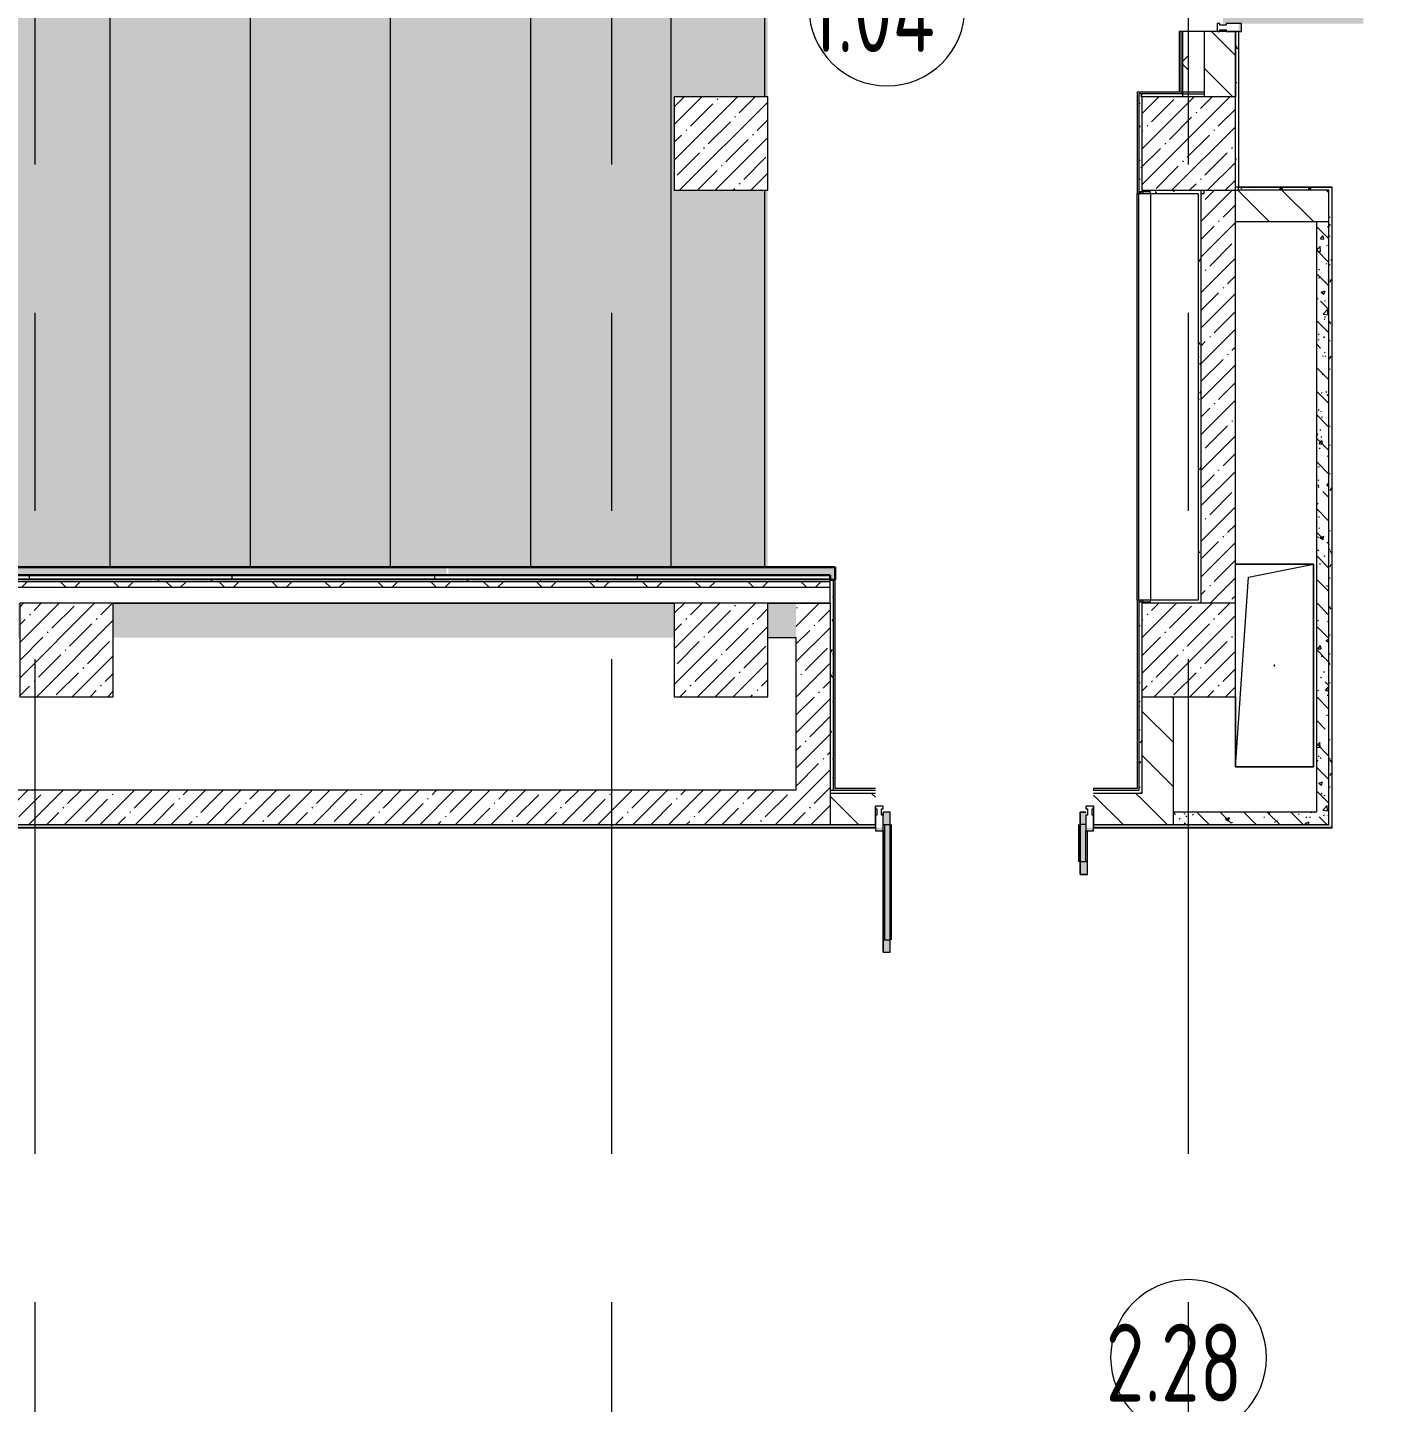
# Model space of a CAD drawing. Header units: millimetres. Extents: x -625 to 415037, y -3642 to 102118.
# Drawn here: x 174632 to 183332, y 10070 to 18894 of the extents above; entities that cross this region are included whole.
import ezdxf

# ---------------------------------------------------------------- set-up
doc = ezdxf.new("R2010")
doc.units = ezdxf.units.MM
doc.linetypes.add('Осевая', pattern=[6350, 1270, -952.5, 3175, -952.5])
for name, color, linetype, lineweight in [('A-AREA-IDEN', 7, 'Continuous', 9), ('A-DETL-GENF', 7, 'Continuous', 9), ('A-GENM', 7, 'Continuous', 9), ('A-GLAZ-CWMG', 7, 'Continuous', 9), ('A-GLAZ-CWMG-1', 7, 'Continuous', 20), ('A-WALL', 7, 'Continuous', 5), ('A-WALL-2', 7, 'Continuous', 30), ('A-WALL-PATT', 7, 'Continuous', 5), ('I-WALL', 7, 'Continuous', 5), ('S-COLS', 7, 'Continuous', 9), ('S-COLS-1', 7, 'Continuous', 5), ('S-STRS', 7, 'Continuous', 9), ('Оси-2', 7, 'Осевая', 9)]:
    doc.layers.add(name, color=color, linetype=linetype, lineweight=lineweight)
for name, color, linetype, lineweight, true_color, transparency in [('A-AREA-PATT-1', 7, 'Continuous', 5, 0xa5bae0, 1), ('A-AREA-PATT-2', 7, 'Continuous', 5, 0xcde0ef, 1), ('A-FLOR-PATT-1', 7, 'Continuous', 9, 0xeef6ff, 0.5)]:
    doc.layers.add(name, color=color, linetype=linetype, lineweight=lineweight, true_color=true_color, transparency=transparency)
for name, color, linetype, lineweight, true_color in [('A-DOOR-1', 7, 'Continuous', 5, 0xc0c0c0), ('A-WALL-1', 9, 'Continuous', 5, 0x808080), ('A-WALL-FNSH-1', 9, 'Continuous', 5, 0x808080), ('S-STRS-1', 7, 'Continuous', 9, 0xeef6ff)]:
    doc.layers.add(name, color=color, linetype=linetype, lineweight=lineweight, true_color=true_color)
doc.layers.get('A-DOOR-1').off()
doc.styles.add('СПДС', font='ГОСТ тип А.ttf', dxfattribs={"width": 0.9})
pattern_1 = [(45, (148772.12, -0.94), (-114.04925, 114.04925), []), (45, (148886.17, -0.94), (-114.04925, 114.04925), [201.612, -40.322, 6.706, -33.617])]
pattern_2 = [(135, (148772.12, -0.94), (-141.4214, -141.4214), [])]
pattern_3 = [(135, (148772.12, -0.94), (-150.8683, -150.8683), [213.36, -35.56, 7.112, -35.56]), (135, (148772.12, 149.83), (-150.8683, -150.8683), []), (50, (148772.12, -0.94), (255.0577, -22.3145), [26.67, -293.37]), (355, (148772.12, -0.94), (-49.3404, 267.4791), [21.336, -234.696]), (100.451, (148793.38, -2.8), (205.7195, 245.1636), [22.666, -249.326]), (46.184, (148772.12, 70.18), (379.511, -58.86), [40.005, -440.055]), (96.636, (148803.75, 65.27), (332.3634, 346.399), [33.999, -373.989]), (351.184, (148772.12, 70.18), (332.367, 346.3953), [32.004, -352.044]), (21, (148807.68, 52.4), (212.2602, -143.1711), [26.67, -293.37]), (326, (148807.68, 52.4), (86.5224, 257.8632), [21.336, -234.696]), (71.451, (148825.37, 40.47), (298.784, 114.6901), [22.666, -249.326]), (37.5, (148772.12, -0.94), (4.32385, 118.3775), [6.706, -225.146, 6.706, -231.546, -235.585]), (37.5, (148772.12, -0.94), (4.32385, 118.3775), [-470.103, 6.706, -228.879]), (7.5, (148772.12, -0.94), (93.5476, 140.2533), [6.706, -129.134, 6.706, -219.812, -89.789]), (7.5, (148772.12, -0.94), (93.5476, 140.2533), [-362.356, 6.706, -83.083]), (327.5, (148692.82, -0.94), (189.82734, -8.02019), [6.706, -82.194, 6.706, -270.662, -368.046]), (327.5, (148692.82, -0.94), (189.82734, -8.02019), [-366.268, 6.706, -361.34]), (317.5, (148657.26, -0.94), (207.38114, 35.59764), [6.706, -108.864, 6.706, -177.495, -261.366]), (317.5, (148657.26, -0.94), (207.38114, 35.59764), [-299.771, 6.706, -254.66])]
pattern_4 = [(0, (148772.123, -0.94), (243.84, 60.96), [20.117, -162.763, 20.117, -162.763, -975.36]), (0, (148772.123, -0.94), (243.84, 60.96), [-365.76, 20.117, -345.643, 20.117, -162.763, -426.72]), (0, (148772.123, -0.94), (243.84, 60.96), [-914.4, 20.117, -101.803, 20.117, -284.683]), (120, (148863.563, 29.54), (-174.71291, 180.69163), [20.117, -162.763, 20.117, -162.763, -975.36]), (120, (148863.563, 29.54), (-174.71291, 180.69163), [-365.76, 20.117, -345.643, 20.117, -162.763, -426.72]), (120, (148863.563, 29.54), (-174.71291, 180.69163), [-914.4, 20.117, -101.803, 20.117, -284.683]), (240, (148894.043, 151.46), (-69.12709, -241.65163), [20.117, -162.763, 20.117, -162.763, -975.36]), (240, (148894.043, 151.46), (-69.12709, -241.65163), [-365.76, 20.117, -345.643, 20.117, -162.763, -426.72]), (240, (148894.043, 151.46), (-69.12709, -241.65163), [-914.4, 20.117, -101.803, 20.117, -284.683])]
pattern_5 = [(135, (148772.12, -0.94), (-169.7056, -169.7056), []), (225, (148772.12, -0.94), (169.7056, -169.7056), [])]

# ---------------------------------------------------------------- blocks, each defined once
blk = doc.blocks.new('BSC_Колонна _Прямоугольная - 600х600-V298-Объем проектирования 2 этажа')
at = {"layer": 'S-COLS-1'}
h = blk.add_hatch(dxfattribs=at)
h.set_pattern_fill('FP_30', color=256, style=0, pattern_type=2)
h.set_pattern_definition([(45, (-26110, -14900), (-114.04925, 114.04925), []), (45, (-25995.95, -14900), (-114.04925, 114.04925), [201.613, -40.323, 6.706, -33.617])])
h.paths.add_polyline_path([(-300, -300), (300, -300), (300, 300), (-300, 300), (-300, 80)])
for p, q in [((300, 300), (-300, 300)), ((-300, 300), (-300, -300)), ((300, -300), (300, 300)), ((-300, -300), (300, -300))]:
    blk.add_line(p, q, dxfattribs=at)
blk = doc.blocks.new('BSC_Колонна _Прямоугольная - 600х600-V332-Объем проектирования 2 этажа')
at = {"layer": 'S-COLS-1'}
h = blk.add_hatch(dxfattribs=at)
h.set_pattern_fill('FP_81', color=256, style=0, pattern_type=2)
h.set_pattern_definition([(45, (-33310, -18150), (-114.04925, 114.04925), []), (45, (-33195.95, -18150), (-114.04925, 114.04925), [201.613, -40.323, 6.706, -33.617])])
h.paths.add_polyline_path([(50.6, -300), (300, -300), (300, 300), (-300, 300), (-300, -300), (47.9, -300)])
for p, q in [((300, 300), (-300, 300)), ((-300, 300), (-300, -300)), ((300, -300), (300, 300)), ((-300, -300), (300, -300))]:
    blk.add_line(p, q, dxfattribs=at)
blk = doc.blocks.new('BSC_Колонна _Прямоугольная - 600х600-V343-Объем проектирования 2 этажа')
at = {"layer": 'S-COLS-1'}
h = blk.add_hatch(dxfattribs=at)
h.set_pattern_fill('FP_90', color=256, style=0, pattern_type=2)
h.set_pattern_definition([(45, (-33310, -14900), (-114.04925, 114.04925), []), (45, (-33195.95, -14900), (-114.04925, 114.04925), [201.613, -40.323, 6.706, -33.617])])
h.paths.add_polyline_path([(300, -300), (300, 300), (-300, 300), (-300, -300)])
for p, q in [((300, 300), (-300, 300)), ((-300, 300), (-300, -300)), ((300, -300), (300, 300)), ((-300, -300), (300, -300))]:
    blk.add_line(p, q, dxfattribs=at)
blk = doc.blocks.new('BSC_Колонна _Прямоугольная - 600х600-V358-Объем проектирования 2 этажа')
at = {"layer": 'S-COLS-1'}
h = blk.add_hatch(dxfattribs=at)
h.set_pattern_fill('FP_104', color=256, style=0, pattern_type=2)
h.set_pattern_definition([(45, (-30310, -14900), (-114.04925, 114.04925), []), (45, (-30195.95, -14900), (-114.04925, 114.04925), [201.613, -40.323, 6.706, -33.617])])
h.paths.add_polyline_path([(155.6, -300), (300, -300), (298.7, 300), (-300, 300), (-300, -300), (92.9, -300)])
for p, q in [((300, 300), (-300, 300)), ((-300, 300), (-300, -300)), ((300, -300), (300, 300)), ((-300, -300), (300, -300))]:
    blk.add_line(p, q, dxfattribs=at)
blk = doc.blocks.new('GM_Отверстие прямоугольное _в плите_ - Отверстие-21981135-Объем проектирования 2 этажа')
at = {"layer": 'A-GENM'}
for p, q in [((-250, 650), (250, 650)), ((250, 650), (-250, 650)), ((-166.7, 566.7), (250, 650)), ((250, 650), (250, -650)), ((250, -650), (250, 650)), ((-250, -650), (-166.7, 566.7)), ((-250, -650), (-250, -200)), ((-250, -200), (-250, -650)), ((250, -650), (-250, -650)), ((-250, -650), (250, -650))]:
    blk.add_line(p, q, dxfattribs=at)
for start, end in [(360, 180), (180, 360)]:
    blk.add_arc((0, 0), 2.5, start, end, dxfattribs=at)
blk = doc.blocks.new('Прямоугольный импост - Импост структурный с накладкой - 160мм Темный-32479175-Объем проектирования 2 этажа')
at = {"layer": 'A-GLAZ-CWMG-1'}
for p, q in [((-50, 40), (-50, 140)), ((-50, 140), (0, 140)), ((0, 140), (0, 40)), ((-40, 40), (-50, 40)), ((-50, -17), (-50, 0)), ((-50, 0), (-40, 0)), ((-40, 0), (-40, 40)), ((-10, 40), (-10, 0)), ((0, 40), (-10, 40)), ((-10, 0), (0, 0)), ((0, 0), (0, -17)), ((0, -17), (-50, -17))]:
    blk.add_line(p, q, dxfattribs=at)
blk = doc.blocks.new('Дверь_Витражная_остекление_ - Д-39_л_ Актовый-32481803-Объем проектирования 2 этажа')
at = {"layer": 'A-DETL-GENF'}
for p, q in [((650, 920), (605, 920)), ((605, 920), (605, 20)), ((650, 920), (605, 920)), ((605, 920), (605, 20)), ((650, 920), (650, 140)), ((650, 140), (650, 920)), ((596, 840), (596, 100)), ((650, 840), (605, 840)), ((640, 840), (640, 100)), ((-660, 420), (-615, 420)), ((-660, 420), (-660, 140)), ((-615, 420), (-660, 420)), ((-660, 420), (-660, 140)), ((-615, 420), (-615, 20)), ((-615, 20), (-615, 420)), ((-660, 340), (-615, 340)), ((-650, 340), (-650, 140)), ((-606, 340), (-606, 100)), ((-650, 100), (-615, 100)), ((650, 100), (605, 100)), ((-615, 20), (-650, 20)), ((-650, 20), (-615, 20)), ((605, 20), (650, 20)), ((605, 20), (650, 20)), ((650, 40), (650, 20)), ((650, 20), (650, 40))]:
    blk.add_line(p, q, dxfattribs=at)
blk = doc.blocks.new('Прямоугольный импост - Импост структурный с накладкой - 160мм Темный-32479277-Объем проектирования 2 этажа')
at = {"layer": 'A-GLAZ-CWMG-1'}
for p, q in [((0, 140), (-50, 140)), ((-50, 140), (-50, 40)), ((0, 40), (0, 140)), ((-50, 40), (-40, 40)), ((-40, 0), (-50, 0)), ((-50, 0), (-50, -17)), ((-40, 40), (-40, 0)), ((-10, 0), (-10, 40)), ((-10, 40), (0, 40)), ((0, 0), (-10, 0)), ((0, -17), (0, 0)), ((-50, -17), (0, -17))]:
    blk.add_line(p, q, dxfattribs=at)
blk = doc.blocks.new('Прямоугольный импост - Импост структурный с накладкой - 160мм Темный-V507-Объем проектирования 2 этажа')
at = {"layer": 'A-GLAZ-CWMG-1'}
for p, q in [((0, 140), (-50, 140)), ((-50, 140), (-50, 40)), ((0, 40), (0, 140)), ((-50, 40), (-40, 40)), ((-40, 0), (-50, 0)), ((-50, 0), (-50, -17)), ((-40, 40), (-40, 0)), ((-10, 0), (-10, 40)), ((-10, 40), (0, 40)), ((0, 0), (-10, 0)), ((0, -17), (0, 0)), ((-50, -17), (0, -17))]:
    blk.add_line(p, q, dxfattribs=at)
blk = doc.blocks.new('Перекрытия 2 - Перекрытия 4-32990152-Объем проектирования 2 этажа')
at = {"layer": 'S-STRS-1'}
for points in [[(21910, 15410.8), (22810, 15410.8), (22810, 19180), (21910, 19180), (21910, 16983.3)], [(22810, 15410.8), (23710, 15410.8), (23710, 19180), (22810, 19180), (22810, 16983.3)], [(23710, 15410.8), (24610, 15410.8), (24610, 19180), (23710, 19180), (23710, 16983.3)], [(24610, 15410.8), (25510, 15410.8), (25510, 19180), (24610, 19180), (24610, 16983.3)], [(26410, 15410.8), (26410, 19180), (25510, 19180), (25510, 15410.8)], [(27310, 15410.8), (27310, 19180), (26410, 19180), (26410, 15410.8)], [(28210, 15410.8), (28210, 19180), (27310, 19180), (27310, 15410.8)], [(28318.7, 15410.8), (29110, 15410.8), (29110, 19180), (28210, 19180), (28210, 15410.8)], [(29764.2, 15410.8), (30010, 15410.8), (30010, 19180), (29110, 19180), (29110, 15410.8)], [(30010, 15410.8), (30610, 15410.8), (30610, 17830), (30030, 17830), (30030, 18430), (30610, 18430), (30610, 19180), (30010, 19180), (30010, 16983.3)]]:
    blk.add_hatch(color=256, dxfattribs=at).paths.add_polyline_path(points)
at = {"layer": 'S-STRS'}
for p, q in [((21910, 19180), (22510, 19180)), ((21910, 19180), (21910, 15410.8)), ((22810, 19180), (23410, 19180)), ((22810, 15410.8), (22810, 19180)), ((23710, 19180), (24310, 19180)), ((23710, 15410.8), (23710, 19180)), ((24610, 19180), (25210, 19180)), ((24610, 15410.8), (24610, 19180)), ((25510, 19180), (26110, 19180)), ((25510, 15410.8), (25510, 19180)), ((26410, 19180), (27010, 19180)), ((26410, 15410.8), (26410, 19180)), ((27310, 19180), (27910, 19180)), ((27310, 15410.8), (27310, 19180)), ((28210, 19180), (28810, 19180)), ((28210, 15410.8), (28210, 19180)), ((29110, 19180), (29710, 19180)), ((29110, 15410.8), (29110, 19180)), ((30010, 19180), (30610, 19180)), ((30010, 15410.8), (30010, 19180)), ((30610, 18430), (30610, 19180)), ((30610, 15410.8), (30610, 17830))]:
    blk.add_line(p, q, dxfattribs=at)
blk = doc.blocks.new('Стены наклон_ амфитеатр - Стены наклон_ амфитеатр-32992696-Объем проектирования 2 этажа')
at = {"layer": 'A-WALL-PATT'}
h = blk.add_hatch(dxfattribs=at)
h.set_pattern_fill('FP_220', color=256, style=0, pattern_type=2)
h.set_pattern_definition([(0, (26444.5, 15393.4), (0, 246.1), []), (90, (26444.5, 15393.4), (-1300, 8e-14), [])])
h.paths.add_polyline_path([(28298.7, 15353.9), (31010, 15353.9), (31010, 15380.7), (21879, 15380.7), (21879, 15353.9), (28190, 15353.9)])
h = blk.add_hatch(dxfattribs=at)
h.set_pattern_fill('FP_219', color=256, style=0, pattern_type=2)
h.set_pattern_definition([(180, (26444.5, 15352), (-4e-13, -3050), []), (270, (26444.5, 15352), (1300, 8e-14), [])])
h.paths.add_polyline_path([(21879, 15350), (31010, 15350), (31010, 15353.9), (21879, 15353.9)])
at = {"layer": 'A-WALL'}
blk.add_line((31010, 15353.9), (21879, 15353.9), dxfattribs=at)
at = {"layer": 'A-WALL-2'}
for p, q in [((31041, 15430.8), (21879, 15430.8)), ((21879, 15380.7), (31010, 15380.7)), ((31010, 15380.7), (31010, 15350)), ((31041, 15350), (31041, 15430.8)), ((31010, 15350), (31041, 15350))]:
    blk.add_line(p, q, dxfattribs=at)
blk = doc.blocks.new('BSC_Колонна _Прямоугольная - 600х600-V510-Объем проектирования 2 этажа')
at = {"layer": 'S-COLS-1'}
h = blk.add_hatch(dxfattribs=at)
h.set_pattern_fill('FP_147', color=256, style=0, pattern_type=2)
h.set_pattern_definition([(45, (-30310, -18150), (-114.04925, 114.04925), []), (45, (-30195.95, -18150), (-114.04925, 114.04925), [201.613, -40.323, 6.706, -33.617])])
h.paths.add_polyline_path([(-300, -300), (300, -300), (300, 300), (-300, 300)])
for p, q in [((300, 300), (-300, 300)), ((-300, 300), (-300, -300)), ((300, -300), (300, 300)), ((-300, -300), (300, -300))]:
    blk.add_line(p, q, dxfattribs=at)
blk = doc.blocks.new('Марка_Помещения - Номер-25198446-Объем проектирования 2 этажа')
at = {"layer": 'A-AREA-IDEN'}
for start, end in [(360, 180), (180, 360)]:
    blk.add_arc((0, 0), 2.5, start, end, dxfattribs=at)

msp = doc.modelspace()

# ---------------------------------------------------------------- hatches: boundary and pattern name
at = {"layer": 'A-AREA-PATT-1'}
h = msp.add_hatch(color=256, dxfattribs=at)
h.paths.add_polyline_path([(170888.2, 13759.1), (171341.6, 13759.1), (171341.6, 13999.1), (169002.6, 13999.1), (169002.6, 13759.1), (170661.6, 13759.1)])
h.paths.add_polyline_path([(170656.6, 14979.1), (170661.6, 14979.1), (170661.6, 15089.1), (170656.6, 15089.1), (170656.6, 15349.1), (170651.1, 15349.1), (170651.1, 15379.7), (177322.1, 15379.7), (177322.1, 15429.9), (170662.1, 15429.9), (170662.1, 20499.1), (170682.1, 20499.1), (170682.1, 26269.4), (177322.1, 26269.4), (177322.1, 26344.6), (170656.6, 26344.6), (170656.6, 26853.6), (168987.6, 26853.6), (168987.6, 26480.7), (167507.9, 26480.7), (167507.9, 26273.6), (166856.9, 26273.6), (166855.3, 26478.6), (163552.6, 26478.6), (163552.1, 24658.6), (162482.1, 24658.6), (162482.4, 22225.6), (163107.6, 22225.6), (163107.6, 21573.6), (162482.1, 21573.6), (162482.4, 18483.6), (163107.6, 18483.6), (163107.6, 17825.6), (162482.1, 17825.6), (162483.9, 15224.6), (169002.6, 15224.6), (169002.6, 15202.5), (170651.1, 15200.7), (170651.1, 15199.1), (169002.6, 15199.1), (169002.6, 14979.1), (169843.5, 14979.1)])
h = msp.add_hatch(color=256, dxfattribs=at)
h.paths.add_polyline_path([(181756.6, 14004.6), (181756.6, 18474.6), (182026.6, 18474.6), (182026.6, 18869.1), (182021.1, 18869.1), (182021.1, 18480.1), (181751.1, 18478.1), (181751.1, 14010.1), (181472.1, 14010.1), (181472.1, 14004.6), (181754.2, 14004.6)])
h.paths.add_polyline_path([(179942.6, 14004.6), (180072.1, 14004.6), (180072.1, 14010.1), (179813.1, 14010.1), (179813.1, 15429.9), (179382.1, 15429.9), (179382.1, 17849.1), (179362.1, 17849.1), (179362.1, 15429.9), (177332.1, 15429.9), (177332.1, 15379.7), (179782.1, 15379.7), (179782.1, 15354.6), (179807.6, 15354.5), (179807.6, 14004.6), (179813.1, 14004.6)])
h.paths.add_polyline_path([(179362.1, 18449.1), (179382.1, 18449.1), (179382.1, 20428.1), (182021.1, 20428.1), (182021.1, 20269.1), (182026.6, 20269.1), (182026.6, 20433.6), (179226.6, 20433.6), (179226.6, 21999.1), (179221.1, 21999.1), (179221.1, 20428.1), (179362.1, 20428.1), (179362.1, 18474.6)])
h.paths.add_polyline_path([(179226.6, 22599.1), (179226.6, 26344.6), (177332.1, 26344.6), (177332.1, 26269.4), (179221.1, 26269.4), (179221.1, 22599.1)])
at = {"layer": 'A-AREA-PATT-2'}
h = msp.add_hatch(color=256, dxfattribs=at)
h.paths.add_polyline_path([(187288.1, 7919.6), (187291.6, 7920.1), (187289.5, 7930.1), (187281.6, 7930.1), (187281.6, 7919.6)])
h.paths.add_polyline_path([(169022.1, 7919.6), (169022.1, 8529.5), (168992.1, 8529.5), (168992.1, 7919.6), (169017.1, 7919.6)])
h.paths.add_polyline_path([(187291.1, 7989.1), (187291.6, 7990.2), (187291.6, 8079.1), (187288.1, 8079.1), (187288.1, 8029.1), (187291.1, 8029.1), (187291.1, 7999.1)])
h.paths.add_polyline_path([(187288.1, 10064.1), (187291.6, 10064.1), (187291.1, 10114.1), (187288.1, 10114.1)])
h.paths.add_polyline_path([(169022.1, 10274.5), (169022.1, 10879.1), (169002.6, 10877.1), (169002.6, 10274.5)])
h.paths.add_polyline_path([(187266.6, 10668.1), (187286.6, 10668.1), (187286.6, 10678.6), (187266.6, 10678.6)])
h.paths.add_polyline_path([(181432.1, 13739.1), (181472.1, 13739.1), (181470.2, 13758.6), (181422.1, 13758.6), (181422.1, 13739.1)])
h.paths.add_polyline_path([(180072.1, 13739.1), (180122.1, 13739.1), (180120.2, 13758.6), (180072.1, 13758.6)])
h.paths.add_polyline_path([(182422.1, 18869.1), (182422.1, 18919.1), (182402.6, 18917.1), (182402.6, 18869.1)])
h.paths.add_polyline_path([(182402.6, 20219.1), (182422.1, 20219.1), (182422.1, 20269.1), (182402.6, 20267.1), (182402.6, 20221)])
at = {"layer": 'A-FLOR-PATT-1'}
h = msp.add_hatch(color=256, dxfattribs=at)
h.paths.add_polyline_path([(162402, 7899.1), (162442, 7899.1), (162442, 8729.1), (162402, 8729.1), (162402, 7902.8)])
h.paths.add_polyline_path([(173072.1, 7899.1), (173072.1, 8229.1), (173032.1, 8229.1), (173032.1, 7899.1)])
h.paths.add_polyline_path([(163662, 7899.1), (163702, 7899.1), (163702, 8229.1), (163662, 8229.1), (163662, 7919.1)])
h.paths.add_polyline_path([(171772.1, 7899.1), (171812.1, 7899.1), (171812.1, 8729.1), (171772.1, 8729.1), (171772.1, 7919.1)])
h.paths.add_polyline_path([(154167.1, 7914.1), (154167.1, 8314.1), (154127.1, 8314.1), (154127.1, 7914.1)])
h.paths.add_polyline_path([(152912.1, 7914.1), (152912.1, 8809.1), (152872.1, 8809.1), (152872.1, 7914.1), (152902.1, 7914.1)])
h.paths.add_polyline_path([(187288.1, 8029.1), (187288.1, 8074.1), (186295.6, 8074.1), (186295.6, 8029.1), (187286.6, 8029.1)])
h.paths.add_polyline_path([(168782.1, 8519.5), (168862.1, 8519.5), (168862.1, 8564.5), (168022.1, 8564.5), (168022.1, 8519.5), (168398, 8519.5)])
h.paths.add_polyline_path([(186895.7, 10019.1), (187288.1, 10019.1), (187288.1, 10064.1), (186295.6, 10064.1), (186295.6, 10019.1), (186762.1, 10019.1)])
h.paths.add_polyline_path([(168037.1, 10189.5), (168862.1, 10189.5), (168862.1, 10234.5), (168037.1, 10234.5)])
h.paths.add_polyline_path([(180167.1, 12959.1), (180167.1, 13779.1), (180122.1, 13779.1), (180122.1, 12959.1)])
h.paths.add_polyline_path([(181432.1, 13459.1), (181432.1, 13739.1), (181422.1, 13739.1), (181422.1, 13779.1), (181387.1, 13779.1), (181387.1, 13459.1), (181422.1, 13459.1)])
h.paths.add_polyline_path([(182804.8, 18919.1), (183202.1, 18919.1), (183202.1, 18964.1), (182382.1, 18964.1), (182382.1, 18919.1), (182422.1, 18919.1)])
h.paths.add_polyline_path([(182570.3, 20184.1), (182702.1, 20184.1), (182702.1, 20229.1), (182422.1, 20229.1), (182422.1, 20219.1), (182382.1, 20219.1), (182382.1, 20184.1), (182435.2, 20184.1)])
h = msp.add_hatch(color=256, dxfattribs=at)
h.paths.add_polyline_path([(181387.1, 13779.1), (181422.1, 13779.1), (181422.1, 13839.1), (181432.1, 13839.1), (181432.1, 13859.1), (181387.1, 13859.1)])
h.paths.add_polyline_path([(180122.1, 13779.1), (180167.1, 13779.1), (180167.1, 13859.1), (180122.1, 13859.1), (180122.1, 13786.9)])
h.paths.add_polyline_path([(182382.1, 18919.1), (182382.1, 18964.1), (182302.1, 18964.1), (182302.1, 18919.1), (182349.3, 18919.1)])
h.paths.add_polyline_path([(182382.1, 20184.1), (182382.1, 20219.1), (182322.1, 20219.1), (182322.1, 20229.1), (182302.1, 20229.1), (182302.1, 20184.1), (182322.1, 20184.1)])
at = {"layer": 'I-WALL'}
h = msp.add_hatch(dxfattribs=at)
h.set_pattern_fill('FP_191', color=256, style=0, pattern_type=2)
h.set_pattern_definition(pattern_4)
h.paths.add_polyline_path([(182382.1, 17849.1), (182402.1, 17849.1), (182392.1, 17859.1)])
h.paths.add_polyline_path([(182382.1, 17849.1), (182402.1, 17871.1), (182402.1, 18869.1), (182382.1, 18869.1), (182382.1, 17869.1)])
h.paths.add_polyline_path([(182382.1, 20269.1), (182402.1, 20269.1), (182402.1, 20854.1), (182390.1, 20854.1), (182390.1, 20824.1), (182382.1, 20824.1), (182382.1, 20369.1)])
h.paths.add_polyline_path([(182390.1, 21954.1), (182402.1, 21954.1), (182402.1, 23003.1), (182382.1, 23002.1), (182382.1, 21984.1), (182390.1, 21984.1)])
h = msp.add_hatch(dxfattribs=at)
h.set_pattern_fill('FP_23', color=256, style=0, pattern_type=2)
h.set_pattern_definition(pattern_2)
h.paths.add_polyline_path([(182382.1, 18449.1), (182382.1, 18869.1), (182182.1, 18869.1), (182182.1, 18449.1)])
h.paths.add_polyline_path([(182182.1, 20269.1), (182382.1, 20269.1), (182382.1, 20789.1), (182182.1, 20789.1), (182182.1, 20369.1)])
h = msp.add_hatch(dxfattribs=at)
h.set_pattern_fill('FP_197', color=256, style=0, pattern_type=2)
h.set_pattern_definition(pattern_5)
h.paths.add_polyline_path([(182060.1, 18449.1), (182082.1, 18449.1), (182082.1, 18869.1), (182045.1, 18869.1), (182045.1, 18449.1)])
h.paths.add_polyline_path([(182054, 20269.1), (182082.1, 20269.1), (182082.1, 20489.1), (182045.1, 20489.1), (182045.1, 20269.1)])
h = msp.add_hatch(dxfattribs=at)
h.set_pattern_fill('FP_191', color=256, style=0, pattern_type=2)
h.set_pattern_definition(pattern_4)
h.paths.add_polyline_path([(182045.1, 18449.1), (182045.1, 18469.1), (181762.1, 18469.1), (181762.1, 18449.1), (182032.1, 18449.1)])
h = msp.add_hatch(dxfattribs=at)
h.set_pattern_fill('FP_191', color=256, style=0, pattern_type=2)
h.set_pattern_definition(pattern_4)
h.paths.add_polyline_path([(181762.1, 17829.1), (181782.1, 17829.1), (181782.1, 18449.1), (181762.1, 18449.1), (181762.1, 18027.9)])
h = msp.add_hatch(dxfattribs=at)
h.set_pattern_fill('FP_191', color=256, style=0, pattern_type=2)
h.set_pattern_definition(pattern_4)
h.paths.add_polyline_path([(182130, 17829.1), (182162.1, 17829.1), (182162.1, 17849.1), (181782.1, 17849.1), (181782.1, 17829.1), (181837.1, 17829.1)])
h = msp.add_hatch(dxfattribs=at)
h.set_pattern_fill('FP_191', color=256, style=0, pattern_type=2)
h.set_pattern_definition(pattern_4)
h.paths.add_polyline_path([(182162.1, 15199.1), (182162.1, 17829.1), (182142.1, 17829.1), (182142.1, 15199.1)])
h = msp.add_hatch(dxfattribs=at)
h.set_pattern_fill('FP_1', color=256, style=0, pattern_type=2)
h.set_pattern_definition(pattern_1)
h.paths.add_polyline_path([(182162.1, 15199.1), (182382.1, 15201.2), (182382.1, 17849.1), (182162.1, 17849.1), (182162.1, 15201.3)])
h = msp.add_hatch(dxfattribs=at)
h.set_pattern_fill('FP_23', color=256, style=0, pattern_type=2)
h.set_pattern_definition(pattern_2)
h.paths.add_polyline_path([(182382.1, 17649.1), (182982.1, 17649.1), (182982.1, 17849.1), (182382.1, 17848.4), (182382.1, 17726.7)])
h = msp.add_hatch(dxfattribs=at)
h.set_pattern_fill('FP_191', color=256, style=0, pattern_type=2)
h.set_pattern_definition(pattern_4)
h.paths.add_polyline_path([(182402.5, 17849.1), (182982.1, 17849.1), (182982, 17869.1), (182401.2, 17869.1), (182392.1, 17859.1), (182402.1, 17849.1)])
h = msp.add_hatch(dxfattribs=at)
h.set_pattern_fill('FP_191', color=256, style=0, pattern_type=2)
h.set_pattern_definition(pattern_4)
h.paths.add_polyline_path([(183002.1, 13779.1), (183002.1, 17869.1), (182982.1, 17869.1), (182982.1, 13779.1)])
h = msp.add_hatch(dxfattribs=at)
h.set_pattern_fill('FP_41', color=256, style=0, pattern_type=2)
h.set_pattern_definition(pattern_3)
h.paths.add_polyline_path([(182982.1, 13779.1), (182982.1, 17649.1), (182902.1, 17649.1), (182902.1, 13779.1)])
h = msp.add_hatch(dxfattribs=at)
h.set_pattern_fill('FP_196', color=256, style=0, pattern_type=2)
h.set_pattern_definition([(0, (148772.12, -0.94), (812.8, 203.2), [67.056, -542.544, 67.056, -542.544, -3251.2]), (0, (148772.12, -0.94), (812.8, 203.2), [-1219.2, 67.056, -1152.144, 67.056, -542.544, -1422.4]), (0, (148772.12, -0.94), (812.8, 203.2), [-3048, 67.056, -339.344, 67.056, -948.944]), (120, (149076.92, 100.66), (-582.3764, 602.3054), [67.056, -542.544, 67.056, -542.544, -3251.2]), (120, (149076.92, 100.66), (-582.3764, 602.3054), [-1219.2, 67.056, -1152.144, 67.056, -542.544, -1422.4]), (120, (149076.92, 100.66), (-582.3764, 602.3054), [-3048, 67.056, -339.344, 67.056, -948.944]), (240, (149178.52, 507.06), (-230.4236, -805.5054), [67.056, -542.544, 67.056, -542.544, -3251.2]), (240, (149178.52, 507.06), (-230.4236, -805.5054), [-1219.2, 67.056, -1152.144, 67.056, -542.544, -1422.4]), (240, (149178.52, 507.06), (-230.4236, -805.5054), [-3048, 67.056, -339.344, 67.056, -948.944])])
h.paths.add_polyline_path([(176962.1, 15336.1), (179782.1, 15336.1), (179782.1, 15349.1), (170682.1, 15349.1), (170682.1, 15336.1), (176062.1, 15336.1)])
h = msp.add_hatch(dxfattribs=at)
h.set_pattern_fill('FP_197', color=256, style=0, pattern_type=2)
h.set_pattern_definition(pattern_5)
h.paths.add_polyline_path([(178516.3, 15299.1), (179782.1, 15299.1), (179782.1, 15336.1), (170682.1, 15336.1), (170682.1, 15299.1), (177862.1, 15299.1)])
h = msp.add_hatch(dxfattribs=at)
h.set_pattern_fill('FP_191', color=256, style=0, pattern_type=2)
h.set_pattern_definition(pattern_4)
h.paths.add_polyline_path([(179802.1, 13999.1), (179802.1, 15349.1), (179782.1, 15349.1), (179782.1, 13999.1)])
h = msp.add_hatch(dxfattribs=at)
h.set_pattern_fill('FP_1', color=256, style=0, pattern_type=2)
h.set_pattern_definition(pattern_1)
h.paths.add_polyline_path([(179382.1, 14979.1), (179562.1, 14979.1), (179562.1, 15199.1), (179382.1, 15199.1), (179382.1, 14983.5)])
h.paths.add_polyline_path([(165582.1, 14979.1), (166882.4, 14979.4), (166882.4, 15199.1), (163092.1, 15199.1), (163092.1, 14979.1), (165507.1, 14979.1)])
h.paths.add_polyline_path([(178516.3, 14979.1), (178782.1, 14979.1), (178782.1, 15199.1), (175182.1, 15199.1), (175182.1, 14979.1), (177070.8, 14979.1)])
h.paths.add_polyline_path([(168982.1, 14979.1), (170682.1, 14979.1), (170682.1, 15199.1), (167482.4, 15199.1), (167482.4, 14979.1), (168762.1, 14979.1)])
h.paths.add_polyline_path([(174582.1, 14979.1), (174582.1, 15199.1), (171282.1, 15199.1), (171282.1, 14979.1), (171289, 14979.1)])
h = msp.add_hatch(dxfattribs=at)
h.set_pattern_fill('FP_1', color=256, style=0, pattern_type=2)
h.set_pattern_definition(pattern_1)
h.paths.add_polyline_path([(179562.1, 13779.1), (179782.1, 13779.5), (179782.1, 15199.1), (179562.1, 15199.1), (179562.1, 13979.1)])
h = msp.add_hatch(dxfattribs=at)
h.set_pattern_fill('FP_191', color=256, style=0, pattern_type=2)
h.set_pattern_definition(pattern_4)
h.paths.add_polyline_path([(181762.1, 15199.1), (182142.1, 15201.3), (182142.1, 15219.1), (181762.1, 15219.1), (181762.1, 15201.5)])
h = msp.add_hatch(dxfattribs=at)
h.set_pattern_fill('FP_191', color=256, style=0, pattern_type=2)
h.set_pattern_definition(pattern_4)
h.paths.add_polyline_path([(181762.1, 13979.1), (181782.1, 13979.1), (181782.1, 15199.1), (181762.1, 15199.1), (181762.1, 13999.1)])
h = msp.add_hatch(dxfattribs=at)
h.set_pattern_fill('FP_23', color=256, style=0, pattern_type=2)
h.set_pattern_definition(pattern_2)
h.paths.add_polyline_path([(181855.6, 13779.1), (181982.1, 13779.1), (181982.1, 14599.1), (181782.1, 14599.1), (181782.1, 13779.1)])
h = msp.add_hatch(dxfattribs=at)
h.set_pattern_fill('FP_1', color=256, style=0, pattern_type=2)
h.set_pattern_definition(pattern_1)
h.paths.add_polyline_path([(169843.5, 13779.1), (179562.1, 13779.1), (179562.1, 13999.1), (168982.1, 13999.1), (168982.1, 13779.1), (169002.6, 13779.1)])
h = msp.add_hatch(dxfattribs=at)
h.set_pattern_fill('FP_191', color=256, style=0, pattern_type=2)
h.set_pattern_definition(pattern_4)
h.paths.add_polyline_path([(179961.8, 13979.1), (180072.1, 13979.1), (180072.1, 13999.1), (179782.1, 13999.1), (179782.1, 13979.1), (179802.5, 13979.1)])
h.paths.add_polyline_path([(181761.8, 13979.1), (181762.1, 13979.1), (181762.1, 13999.1), (181472.1, 13999.1), (181472.1, 13979.1), (181751.1, 13979.1)])
h = msp.add_hatch(dxfattribs=at)
h.set_pattern_fill('FP_23', color=256, style=0, pattern_type=2)
h.set_pattern_definition(pattern_2)
h.paths.add_polyline_path([(179802.1, 13779.1), (180072.1, 13780), (180072.1, 13979.1), (179782.1, 13979.1), (179782.1, 13779.1)])
h.paths.add_polyline_path([(181782.1, 13779.1), (181782.1, 13979.1), (181472.1, 13979.1), (181472.1, 13779.1)])
h = msp.add_hatch(dxfattribs=at)
h.set_pattern_fill('FP_41', color=256, style=0, pattern_type=2)
h.set_pattern_definition(pattern_3)
h.paths.add_polyline_path([(182852.7, 13779.1), (182902.1, 13779.1), (182902.1, 13859.1), (181982.1, 13859.1), (181982.1, 13779.1), (182382.1, 13779.1)])
h = msp.add_hatch(dxfattribs=at)
h.set_pattern_fill('FP_191', color=256, style=0, pattern_type=2)
h.set_pattern_definition(pattern_4)
h.paths.add_polyline_path([(182982.1, 13759.1), (183002.1, 13759.1), (183002.1, 13779.1), (181472.1, 13779.1), (181472.1, 13759.1), (182902.1, 13759.1)])
h.paths.add_polyline_path([(170661.6, 13759.1), (180072.1, 13759.1), (180072.1, 13779.1), (169002.1, 13779.1), (169002.6, 13759.1), (170210.2, 13759.1)])

# ---------------------------------------------------------------- linework, layer by layer
at = {"layer": 'A-WALL'}
for p, q in [((182045.1, 18449.1), (182045.1, 18869.1)), ((182082.1, 18449.1), (182082.1, 18869.1)), ((182182.1, 18869.1), (182182.1, 18449.1)), ((182382.1, 18869.1), (182382.1, 18449.1)), ((182382.1, 18449.1), (182382.1, 18869.1)), ((181774.6, 17839.1), (181774.6, 17829.1)), ((181787.1, 17839.1), (181787.1, 17829.1)), ((182382.1, 17849.1), (182402.1, 17849.1)), ((179782.1, 15336.1), (170682.1, 15336.1)), ((179782.1, 15299.1), (170682.1, 15299.1)), ((179782.1, 15199.1), (179782.1, 13779.1)), ((181774.6, 15219.1), (181774.6, 15209.1)), ((181787.1, 15219.1), (181787.1, 15209.1)), ((180072.1, 13979.1), (179782.1, 13979.1)), ((181782.1, 13979.1), (181472.1, 13979.1)), ((168982.1, 13779.1), (180072.1, 13779.1))]:
    msp.add_line(p, q, dxfattribs=at)
at = {"layer": 'A-WALL-1'}
for p, q in [((182032.1, 18869.1), (182032.1, 18469.1)), ((182402.1, 18869.1), (182032.1, 18869.1)), ((182045.1, 18469.1), (181762.1, 18469.1)), ((181762.1, 18469.1), (181762.1, 17829.1)), ((181762.1, 17829.1), (182142.1, 17829.1)), ((181837.1, 17839.1), (181787.1, 17839.1)), ((181787.1, 17829.1), (181837.1, 17829.1)), ((181837.1, 17829.1), (181837.1, 17839.1)), ((182142.1, 17829.1), (182142.1, 15219.1)), ((182162.1, 15199.1), (182162.1, 17849.1)), ((182162.1, 17829.1), (182182.1, 17829.1)), ((182182.1, 17829.1), (182182.1, 17849.1)), ((182402.1, 17869.1), (182382.1, 17869.1)), ((182382.1, 15199.1), (182382.1, 17849.1)), ((182402.1, 17849.1), (182402.1, 17870.1)), ((182982.1, 17849.1), (182402.1, 17849.1)), ((182982.1, 13779.1), (182982.1, 17849.1)), ((183002.1, 13759.1), (183002.1, 17869.1)), ((182382.1, 17649.1), (182982.1, 17649.1)), ((182902.1, 17649.1), (182902.1, 13859.1)), ((179802.1, 15349.1), (170662.1, 15349.1)), ((179782.1, 15199.1), (179782.1, 15349.1)), ((178782.1, 15199.1), (175182.1, 15199.1)), ((175182.1, 15199.1), (178782.1, 15199.1)), ((179782.1, 15199.1), (179382.1, 15199.1)), ((179382.1, 15199.1), (179782.1, 15199.1)), ((182142.1, 15219.1), (181762.1, 15219.1)), ((181762.1, 15219.1), (181762.1, 13999.1)), ((181837.1, 15219.1), (181787.1, 15219.1)), ((181787.1, 15209.1), (181837.1, 15209.1)), ((181837.1, 15209.1), (181837.1, 15219.1)), ((179382.1, 14979.1), (179562.1, 14979.1)), ((179562.1, 14979.1), (179562.1, 13999.1)), ((181782.1, 14599.1), (181782.1, 13979.1)), ((181982.1, 14599.1), (181982.1, 13779.1)), ((179562.1, 13999.1), (168982.1, 13999.1)), ((179782.1, 13999.1), (180072.1, 13999.1)), ((180072.1, 13759.1), (180072.1, 13896.1)), ((181472.1, 13896.1), (181472.1, 13759.1)), ((182902.1, 13859.1), (181982.1, 13859.1)), ((181472.1, 13779.1), (182982.1, 13779.1)), ((169002.1, 13759.1), (180072.1, 13759.1)), ((181472.1, 13759.1), (183002.1, 13759.1))]:
    msp.add_line(p, q, dxfattribs=at)
at = {"layer": 'A-WALL-FNSH-1'}
for p, q in [((182032.1, 18869.1), (182021.1, 18869.1)), ((182021.1, 18869.1), (182021.1, 18480.1)), ((182402.1, 18869.1), (182402.1, 17870.1)), ((182403.1, 18869.1), (182402.1, 18869.1)), ((182403.1, 17870.1), (182403.1, 18869.1)), ((182021.1, 18480.1), (181751.1, 18480.1)), ((181751.1, 18480.1), (181751.1, 17829.1)), ((182182.1, 18480.1), (182032.1, 18480.1)), ((182045.1, 18469.1), (182182.1, 18469.1)), ((181751.1, 17829.1), (181787.1, 17829.1)), ((181787.1, 17839.1), (181762.1, 17839.1)), ((182402.1, 17869.1), (183002.1, 17869.1)), ((183003.1, 17870.1), (182403.1, 17870.1)), ((183003.1, 13758.1), (183003.1, 17870.1)), ((179813.1, 15349.1), (179802.1, 15349.1)), ((179802.1, 15349.1), (179802.1, 13999.1)), ((179813.1, 14010.1), (179813.1, 15349.1)), ((181751.1, 15219.1), (181751.1, 14010.1)), ((181787.1, 15219.1), (181751.1, 15219.1)), ((181762.1, 15209.1), (181787.1, 15209.1)), ((180072.1, 14010.1), (179813.1, 14010.1)), ((181751.1, 14010.1), (181472.1, 14010.1)), ((181472.1, 14010.1), (181472.1, 13999.1)), ((181472.1, 13999.1), (181762.1, 13999.1)), ((169003.1, 13758.1), (180072.1, 13758.1)), ((180072.1, 13758.1), (180072.1, 13759.1)), ((181472.1, 13759.1), (181472.1, 13758.1)), ((181472.1, 13758.1), (183003.1, 13758.1))]:
    msp.add_line(p, q, dxfattribs=at)
at = {"layer": 'I-WALL'}
for p, q in [((181751.1, 15219.1), (181751.1, 17829.1)), ((181762.1, 15219.1), (181762.1, 17829.1)), ((181837.1, 17829.1), (181837.1, 15219.1))]:
    msp.add_line(p, q, dxfattribs=at)
at = {"layer": 'Оси-2'}
for p, q in [((174682.1, 3093.7), (174682.1, 22398.1)), ((174682.1, 3092.8), (174682.1, 22397.1)), ((178382.1, 3093.7), (178382.1, 22398.1)), ((178382.1, 3092.8), (178382.1, 22397.1)), ((182082.1, 3093.7), (182082.1, 22398.1)), ((182082.1, 3092.8), (182082.1, 22397.1))]:
    msp.add_line(p, q, dxfattribs=at)

# ---------------------------------------------------------------- block references
at = {"layer": 'A-AREA-IDEN', "xscale": 199.9999999999999, "yscale": 199.9999999999999, "zscale": 199.9999999999999}
for p in [(180146.6, 19019.3), (182081.6, 10358.4)]:
    msp.add_blockref('Марка_Помещения - Номер-25198446-Объем проектирования 2 этажа', p, dxfattribs=at)
at = {"layer": 'A-DOOR-1', "rotation": 180}
msp.add_blockref('Дверь_Витражная_остекление_ - Д-39_л_ Актовый-32481803-Объем проектирования 2 этажа', (180772.1, 13879.1), dxfattribs=at)
at = {"layer": 'A-GENM'}
msp.add_blockref('GM_Отверстие прямоугольное _в плите_ - Отверстие-21981135-Объем проектирования 2 этажа', (182632.1, 14799.1), dxfattribs=at)
at = {"layer": 'A-GLAZ-CWMG'}
for name, p, rotation in [('Прямоугольный импост - Импост структурный с накладкой - 160мм Темный-V507-Объем проектирования 2 этажа', (182282.1, 18869.1), 269.9999999999996), ('Прямоугольный импост - Импост структурный с накладкой - 160мм Темный-32479277-Объем проектирования 2 этажа', (180072.1, 13879.1), 180)]:
    msp.add_blockref(name, p, dxfattribs=dict(at, rotation=rotation))
at = {"layer": 'A-GLAZ-CWMG', "extrusion": (0, 0, -1), "rotation": 180}
msp.add_blockref('Прямоугольный импост - Импост структурный с накладкой - 160мм Темный-32479175-Объем проектирования 2 этажа', (-181472.1, 13879.1), dxfattribs=at)
at = {"layer": 'A-WALL'}
msp.add_blockref('Стены наклон_ амфитеатр - Стены наклон_ амфитеатр-32992696-Объем проектирования 2 этажа', (148772.1, -0.9), dxfattribs=at)
at = {"layer": 'S-COLS'}
for name, p in [('BSC_Колонна _Прямоугольная - 600х600-V510-Объем проектирования 2 этажа', (179082.1, 18149.1)), ('BSC_Колонна _Прямоугольная - 600х600-V332-Объем проектирования 2 этажа', (182082.1, 18149.1)), ('BSC_Колонна _Прямоугольная - 600х600-V298-Объем проектирования 2 этажа', (174882.1, 14899.1)), ('BSC_Колонна _Прямоугольная - 600х600-V358-Объем проектирования 2 этажа', (179082.1, 14899.1)), ('BSC_Колонна _Прямоугольная - 600х600-V343-Объем проектирования 2 этажа', (182082.1, 14899.1))]:
    msp.add_blockref(name, p, dxfattribs=at)
at = {"layer": 'S-STRS'}
msp.add_blockref('Перекрытия 2 - Перекрытия 4-32990152-Объем проектирования 2 этажа', (148752.1, 19.1), dxfattribs=at)

# ---------------------------------------------------------------- texts
at = {"layer": 'A-AREA-IDEN', "char_height": 500, "attachment_point": 1, "style": 'СПДС'}
for s, insert, width in [('1.04', (179644.8, 19236.4), 1255.443), ('2.28', (181550.2, 10575.5), 1327.594)]:
    msp.add_mtext(s, dxfattribs=dict(at, insert=insert, width=width))

doc.saveas('drawing.dxf')
